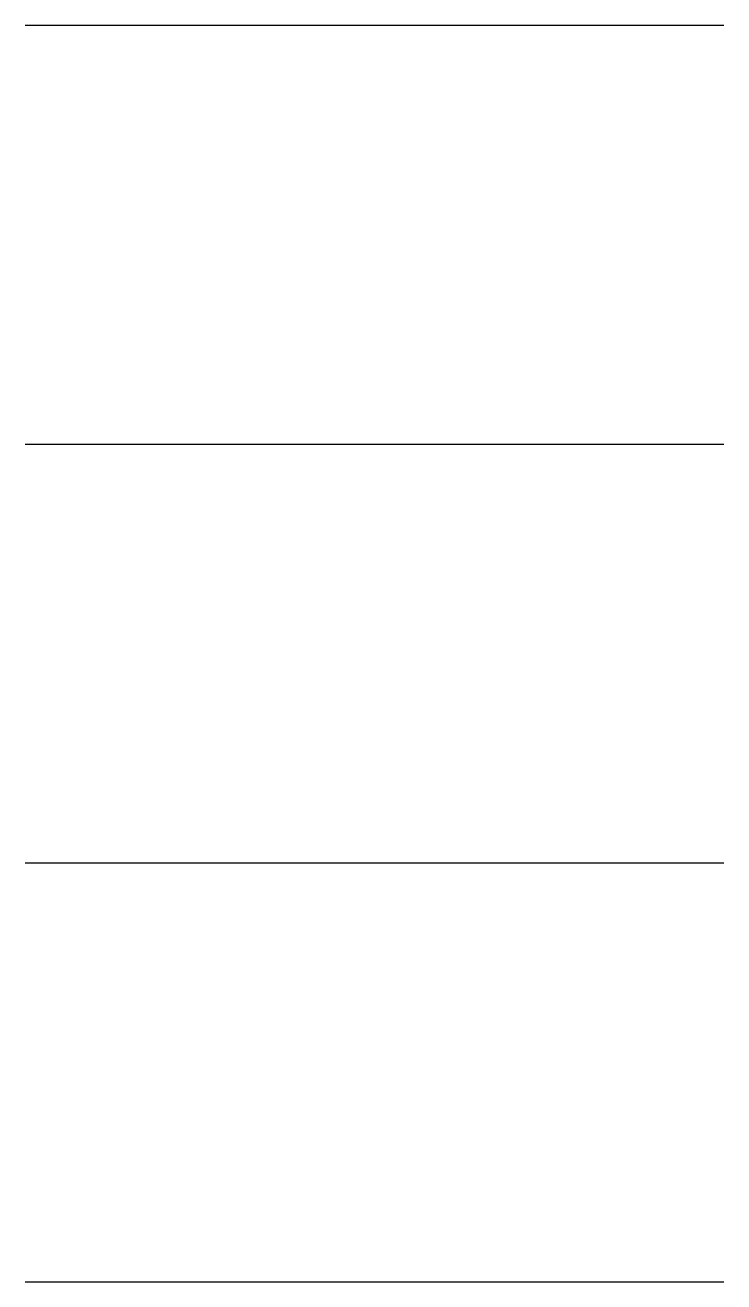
# Model space of a CAD drawing. Header units: millimetres. Extents: x -55 to -50, y 0 to 9.
import ezdxf

# ---------------------------------------------------------------- set-up
doc = ezdxf.new("R2010")
doc.units = ezdxf.units.MM
for name, color, linetype, true_color in [('PEN_1_BYLAYER_RGB_255_0_0', 1, 'CONTINUOUS', 0xff0000), ('PEN_2_BYLAYER_RGB_0_255_0', 3, 'CONTINUOUS', 0x00ff00), ('PEN_3_BYLAYER_RGB_0_0_255', 5, 'CONTINUOUS', 0x0000ff), ('PEN_4_BYLAYER_RGB_255_0_255', 6, 'CONTINUOUS', 0xff00ff)]:
    doc.layers.add(name, color=color, linetype=linetype, true_color=true_color)

msp = doc.modelspace()

# ---------------------------------------------------------------- linework, layer by layer
at = {"layer": 'PEN_1_BYLAYER_RGB_255_0_0'}
msp.add_line((-55, 0), (-50, 0), dxfattribs=at)
at = {"layer": 'PEN_2_BYLAYER_RGB_0_255_0'}
msp.add_line((-55, 3), (-50, 3), dxfattribs=at)
at = {"layer": 'PEN_3_BYLAYER_RGB_0_0_255'}
msp.add_line((-55, 6), (-50, 6), dxfattribs=at)
at = {"layer": 'PEN_4_BYLAYER_RGB_255_0_255'}
msp.add_line((-55, 9), (-50, 9), dxfattribs=at)

doc.saveas('drawing.dxf')
